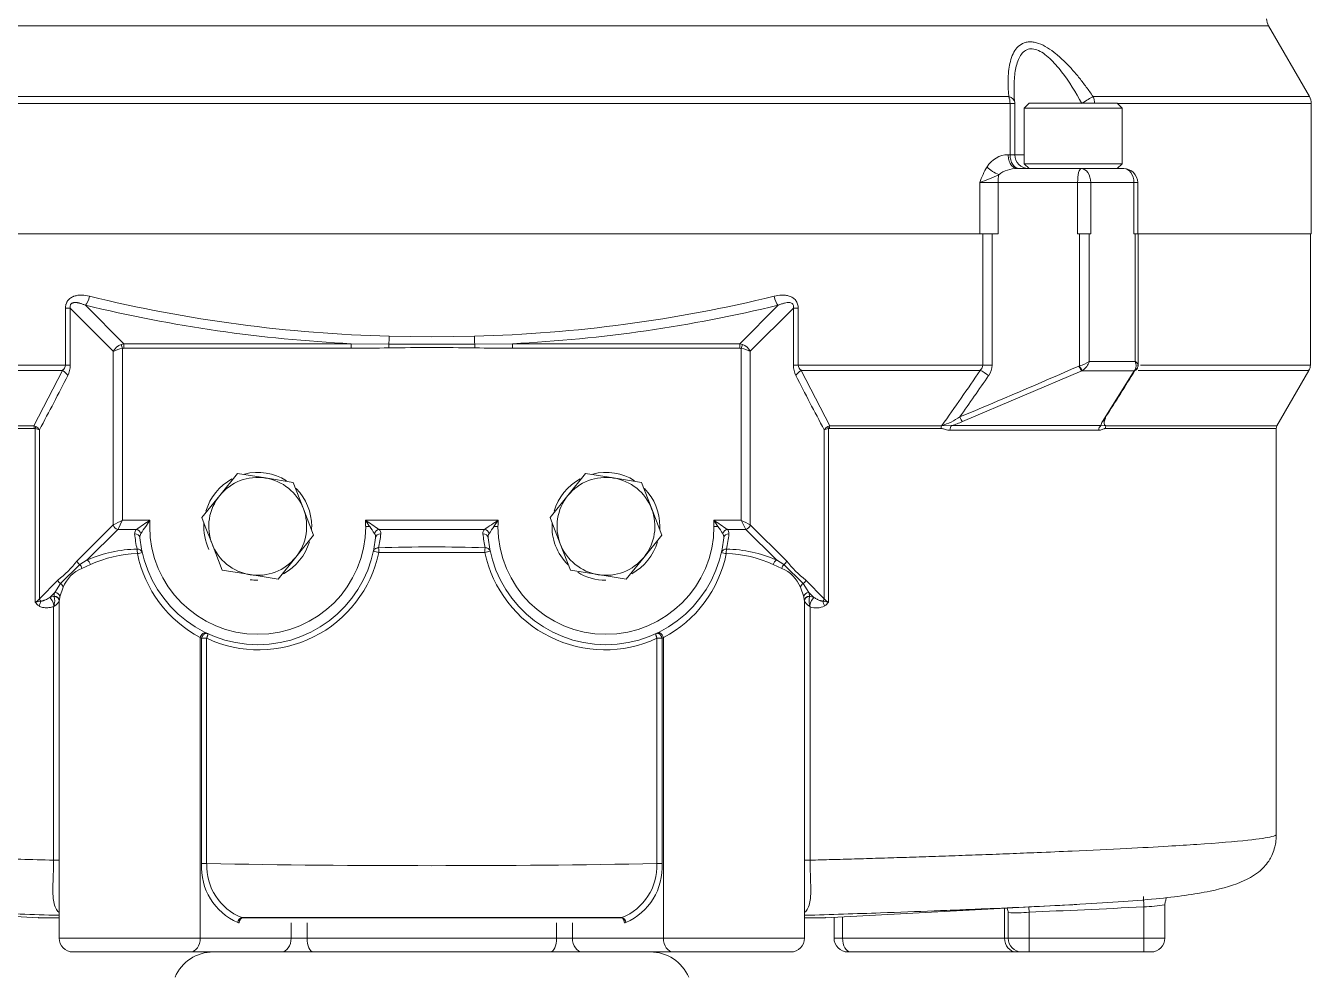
# Model space of a CAD drawing. Header units: millimetres. Extents: x 113490 to 142599, y -20467 to 115.
# Drawn here: x 128358.3 to 128545.9, y -7207.2 to -7068.3 of the extents above; entities that cross this region are included whole.
import ezdxf

# ---------------------------------------------------------------- set-up
doc = ezdxf.new("R2010")
doc.units = ezdxf.units.MM
doc.layers.add('DV1_0', color=7, linetype='Continuous')

msp = doc.modelspace()

# ---------------------------------------------------------------- linework, layer by layer
at = {"layer": 'DV1_0', "color": 7, "linetype": 'Continuous', "lineweight": 20}
for p, q in [((128295.51, -7068.32), (128539.61, -7068.32)), ((128333.39, -7078.67), (128501.73, -7078.67)), ((128514.02, -7078.67), (128545.58, -7078.67)), ((128333.21, -7079.68), (128501.91, -7079.68)), ((128501.91, -7087.14), (128501.91, -7079.68)), ((128501.91, -7079.68), (128502.6, -7079.68)), ((128517.59, -7079.68), (128545.85, -7079.68)), ((128501.64, -7087.14), (128501.91, -7087.14)), ((128501.91, -7087.14), (128502.6, -7087.14)), ((128503.98, -7087.14), (128502.6, -7087.14)), ((128497.49, -7098.69), (128497.49, -7091.2)), ((128497.49, -7091.2), (128500.17, -7091.2)), ((128500.17, -7091.2), (128511.76, -7091.2)), ((128500.17, -7091.2), (128500.17, -7098.69)), ((128511.76, -7098.69), (128511.76, -7091.2)), ((128511.76, -7091.2), (128513.68, -7091.2)), ((128513.68, -7091.2), (128519.98, -7091.2)), ((128513.68, -7098.69), (128513.68, -7091.2)), ((128519.98, -7091.2), (128519.98, -7098.69)), ((128520.53, -7091.2), (128519.98, -7091.2)), ((128497.93, -7117.84), (128497.93, -7098.69)), ((128499.28, -7098.69), (128499.28, -7117.84)), ((128512.04, -7117.96), (128512.04, -7098.69)), ((128513.47, -7117.31), (128513.47, -7098.69)), ((128520.18, -7098.69), (128520.18, -7117.31)), ((128364.8, -7109.54), (128364.12, -7109.54)), ((128364.12, -7117.84), (128364.12, -7109.54)), ((128364.8, -7109.54), (128371.09, -7115.83)), ((128364.8, -7109.54), (128364.8, -7117.84)), ((128367.02, -7109.12), (128372.63, -7114.73)), ((128468.09, -7109.12), (128462.48, -7114.73)), ((128470.31, -7109.54), (128464.02, -7115.83)), ((128470.31, -7117.84), (128470.31, -7109.54)), ((128470.31, -7109.54), (128471, -7109.54)), ((128471, -7109.54), (128471, -7117.84)), ((128372.23, -7114.83), (128372.63, -7114.73)), ((128372.23, -7114.83), (128372.41, -7115.42)), ((128372.63, -7114.73), (128372.63, -7115.39)), ((128372.63, -7114.73), (128405.81, -7114.73)), ((128405.81, -7114.73), (128405.81, -7115.39)), ((128411.29, -7114.77), (128405.81, -7114.73)), ((128411.29, -7114.77), (128411.3, -7115.33)), ((128423.83, -7114.77), (128411.29, -7114.77)), ((128411.35, -7113.63), (128417.56, -7113.73)), ((128417.56, -7113.73), (128423.77, -7113.63)), ((128423.83, -7114.77), (128423.82, -7115.33)), ((128429.31, -7114.73), (128423.83, -7114.77)), ((128429.31, -7114.73), (128462.48, -7114.73)), ((128429.31, -7114.73), (128429.31, -7115.39)), ((128462.48, -7114.73), (128462.48, -7115.39)), ((128462.48, -7114.73), (128462.89, -7114.83)), ((128462.89, -7114.83), (128462.7, -7115.42)), ((128371.09, -7141.15), (128371.09, -7115.83)), ((128372.41, -7140.49), (128372.41, -7115.42)), ((128372.63, -7115.39), (128405.81, -7115.39)), ((128429.31, -7115.39), (128462.48, -7115.39)), ((128462.7, -7115.42), (128462.7, -7140.49)), ((128464.02, -7115.83), (128464.02, -7141.15)), ((128337.19, -7117.84), (128364.12, -7117.84)), ((128337.55, -7118.61), (128363.68, -7118.61)), ((128359.52, -7126.7), (128363.68, -7118.61)), ((128364.8, -7117.84), (128364.12, -7117.84)), ((128471, -7117.84), (128470.31, -7117.84)), ((128471, -7117.84), (128497.93, -7117.84)), ((128471.43, -7118.61), (128475.6, -7126.7)), ((128471.43, -7118.61), (128497.57, -7118.61)), ((128494.98, -7126.09), (128512.39, -7118.67)), ((128499.28, -7117.84), (128497.93, -7117.84)), ((128513.47, -7117.31), (128520.18, -7117.31)), ((128520.6, -7118.61), (128545.52, -7118.61)), ((128520.93, -7117.84), (128545.73, -7117.84)), ((128343.19, -7126.7), (128359.52, -7126.7)), ((128359.57, -7127.08), (128343.25, -7127.08)), ((128359.78, -7126.81), (128359.52, -7126.7)), ((128359.71, -7152.43), (128359.71, -7127.11)), ((128360.32, -7127.28), (128360.32, -7151.93)), ((128474.8, -7151.93), (128474.8, -7127.28)), ((128475.6, -7126.7), (128475.34, -7126.81)), ((128475.41, -7127.11), (128475.41, -7152.43)), ((128491.87, -7127.08), (128475.55, -7127.08)), ((128475.6, -7126.7), (128491.92, -7126.7)), ((128491.94, -7126.69), (128493.39, -7126.66)), ((128514.84, -7127.35), (128493.14, -7127.35)), ((128493.39, -7126.66), (128515.17, -7126.66)), ((128515.17, -7126.66), (128515.9, -7126.69)), ((128515.81, -7127.08), (128540.75, -7127.08)), ((128540.85, -7126.7), (128515.9, -7126.7)), ((128365.82, -7146.42), (128371.09, -7141.15)), ((128376.44, -7140.49), (128372.41, -7140.49)), ((128427.24, -7140.49), (128407.88, -7140.49)), ((128408.49, -7141.37), (128407.91, -7141.37)), ((128426.62, -7141.37), (128427.21, -7141.37)), ((128462.7, -7140.49), (128458.68, -7140.49)), ((128459.29, -7141.37), (128458.71, -7141.37)), ((128462.7, -7140.49), (128463.36, -7141.81)), ((128464.02, -7141.15), (128469.3, -7146.42)), ((128367.28, -7146.28), (128371.75, -7141.81)), ((128371.75, -7141.81), (128374.47, -7141.81)), ((128409.85, -7141.81), (128425.27, -7141.81)), ((128463.36, -7141.81), (128460.65, -7141.81)), ((128463.36, -7141.81), (128467.84, -7146.28)), ((128425.28, -7145.17), (128409.83, -7145.17)), ((128363.37, -7149.73), (128366.22, -7146.96)), ((128366.22, -7146.96), (128367.28, -7146.28)), ((128367.75, -7146.94), (128366.51, -7147.5)), ((128468.61, -7147.5), (128467.37, -7146.94)), ((128467.84, -7146.28), (128468.9, -7146.96)), ((128468.9, -7146.96), (128471.75, -7149.73)), ((128360.32, -7151.93), (128363.02, -7149.22)), ((128362.55, -7151.01), (128363.37, -7149.73)), ((128363.78, -7150.24), (128363.31, -7151.67)), ((128471.81, -7151.67), (128471.33, -7150.24)), ((128471.75, -7149.73), (128472.56, -7151.01)), ((128472.1, -7149.22), (128474.8, -7151.93)), ((128359.71, -7152.43), (128360.5, -7152.28)), ((128361.81, -7151.75), (128362.55, -7151.01)), ((128361.81, -7151.75), (128362.45, -7151.56)), ((128363.21, -7152.25), (128363.21, -7190.08)), ((128471.91, -7190.08), (128471.91, -7152.25)), ((128472.56, -7151.01), (128473.3, -7151.75)), ((128472.67, -7151.56), (128473.3, -7151.75)), ((128362.37, -7190.08), (128362.37, -7153.1)), ((128472.75, -7153.1), (128472.75, -7190.08)), ((128383.97, -7157.7), (128383.77, -7157.61)), ((128383.77, -7201.44), (128383.77, -7157.61)), ((128383.97, -7157.7), (128383.97, -7190.58)), ((128384.71, -7157.7), (128384.71, -7190.58)), ((128450.4, -7157.7), (128451.15, -7157.7)), ((128450.4, -7190.58), (128450.4, -7157.7)), ((128451.15, -7157.7), (128451.34, -7157.61)), ((128451.15, -7190.58), (128451.15, -7157.7)), ((128451.34, -7157.61), (128451.34, -7201.44)), ((128362.37, -7190.08), (128363.21, -7190.08)), ((128472.75, -7190.08), (128471.91, -7190.08)), ((128384.71, -7190.58), (128383.97, -7190.58)), ((128451.15, -7190.58), (128450.4, -7190.58)), ((128521.44, -7196.9), (128521.37, -7195.4)), ((128501.12, -7197.1), (128501.12, -7201.44)), ((128504.68, -7197.67), (128504.65, -7196.91)), ((128504.68, -7197.67), (128504.68, -7201.44)), ((128521.44, -7196.9), (128521.44, -7201.44)), ((128360.15, -7198.47), (128363.18, -7198.47)), ((128397.04, -7199.23), (128397.04, -7201.44)), ((128399.37, -7199.23), (128399.37, -7201.44)), ((128435.75, -7201.44), (128435.75, -7199.23)), ((128438.08, -7201.44), (128438.08, -7199.23)), ((128471.94, -7198.47), (128474.97, -7198.47)), ((128477.47, -7201.44), (128477.47, -7198.33)), ((128363.18, -7201.44), (128383.77, -7201.44)), ((128397.04, -7201.44), (128383.77, -7201.44)), ((128399.37, -7201.44), (128397.04, -7201.44)), ((128435.75, -7201.44), (128399.37, -7201.44)), ((128438.08, -7201.44), (128435.75, -7201.44)), ((128451.34, -7201.44), (128438.08, -7201.44)), ((128451.34, -7201.44), (128471.94, -7201.44)), ((128476.23, -7201.44), (128477.47, -7201.44)), ((128501.12, -7201.44), (128477.47, -7201.44)), ((128501.63, -7201.44), (128501.12, -7201.44)), ((128501.63, -7201.44), (128504.68, -7201.44)), ((128504.68, -7201.44), (128504.68, -7203.47)), ((128504.68, -7201.44), (128521.44, -7201.44)), ((128521.44, -7201.44), (128521.44, -7203.47)), ((128521.44, -7201.44), (128524.49, -7201.44))]:
    msp.add_line(p, q, dxfattribs=at)
at = {"layer": 'DV1_0', "color": 7, "linetype": 'Continuous', "lineweight": 15}
for p, q in [((128545.58, -7078.67), (128539.61, -7068.32)), ((128504.69, -7079.64), (128503.98, -7080.36)), ((128504.69, -7079.64), (128517.55, -7079.64)), ((128518.27, -7080.36), (128517.55, -7079.64)), ((128502.6, -7087.14), (128502.6, -7079.68)), ((128503.98, -7080.36), (128518.27, -7080.36)), ((128503.98, -7080.36), (128503.98, -7088.46)), ((128518.27, -7088.46), (128518.27, -7080.36)), ((128545.85, -7098.69), (128545.85, -7079.68)), ((128503.98, -7088.46), (128518.27, -7088.46)), ((128503.98, -7088.46), (128504.69, -7089.17)), ((128517.55, -7089.17), (128518.27, -7088.46)), ((128512.29, -7089.17), (128502.97, -7089.17)), ((128513.98, -7089.17), (128512.29, -7089.17)), ((128513.98, -7089.17), (128516.88, -7089.17)), ((128518.5, -7089.17), (128516.88, -7089.17)), ((128520.53, -7098.69), (128520.53, -7091.2)), ((128337.63, -7098.69), (128497.49, -7098.69)), ((128497.49, -7098.69), (128500.17, -7098.69)), ((128511.76, -7098.69), (128512.04, -7098.69)), ((128512.04, -7098.69), (128513.47, -7098.69)), ((128513.68, -7098.69), (128513.47, -7098.69)), ((128520.18, -7098.69), (128519.98, -7098.69)), ((128520.18, -7098.69), (128520.59, -7098.69)), ((128520.53, -7098.69), (128545.85, -7098.69)), ((128520.59, -7117.97), (128520.59, -7098.69)), ((128545.73, -7117.84), (128545.73, -7098.69)), ((128520.03, -7118.67), (128512.39, -7118.67)), ((128520.03, -7118.67), (128515.39, -7126.09)), ((128540.85, -7126.7), (128545.52, -7118.61)), ((128491.94, -7126.69), (128491.95, -7126.68)), ((128515.89, -7126.68), (128515.9, -7126.69)), ((128540.75, -7186.33), (128540.75, -7127.08)), ((128389.2, -7133.67), (128386.61, -7136.87)), ((128393.27, -7134.31), (128389.2, -7133.67)), ((128440, -7133.67), (128437.41, -7136.87)), ((128444.07, -7134.31), (128440, -7133.67)), ((128397.35, -7134.95), (128393.27, -7134.31)), ((128398.83, -7138.8), (128397.35, -7134.95)), ((128448.15, -7134.95), (128444.07, -7134.31)), ((128449.63, -7138.8), (128448.15, -7134.95)), ((128386.61, -7136.87), (128384.01, -7140.08)), ((128437.41, -7136.87), (128434.81, -7140.08)), ((128400.31, -7142.65), (128398.83, -7138.8)), ((128451.11, -7142.65), (128449.63, -7138.8)), ((128376.44, -7140.49), (128375.82, -7141.37)), ((128384.01, -7140.08), (128384.51, -7141.37)), ((128384.51, -7141.37), (128385.49, -7143.93)), ((128408.49, -7141.37), (128407.88, -7140.49)), ((128427.24, -7140.49), (128426.62, -7141.37)), ((128434.81, -7140.08), (128435.31, -7141.37)), ((128435.31, -7141.37), (128436.29, -7143.93)), ((128459.29, -7141.37), (128458.68, -7140.49)), ((128397.71, -7145.86), (128400.31, -7142.65)), ((128448.51, -7145.86), (128451.11, -7142.65)), ((128385.49, -7143.93), (128386.97, -7147.78)), ((128436.29, -7143.93), (128437.77, -7147.78)), ((128395.12, -7149.07), (128397.71, -7145.86)), ((128445.92, -7149.07), (128448.51, -7145.86)), ((128386.97, -7147.78), (128391.04, -7148.42)), ((128391.04, -7148.42), (128395.12, -7149.07)), ((128437.77, -7147.78), (128441.84, -7148.42)), ((128441.84, -7148.42), (128445.92, -7149.07)), ((128474.62, -7152.28), (128475.41, -7152.43)), ((128384.71, -7157.7), (128383.97, -7157.7)), ((128363.18, -7193.79), (128363.18, -7201.44)), ((128471.94, -7201.44), (128471.94, -7193.79)), ((128325.08, -7196.63), (128360.15, -7198.47)), ((128474.97, -7198.47), (128510.49, -7196.6)), ((128501.63, -7197.74), (128501.63, -7201.44)), ((128524.49, -7196.58), (128524.49, -7201.44)), ((128360.16, -7198.47), (128363.16, -7198.47)), ((128389.84, -7198.46), (128390.01, -7198.47)), ((128445.11, -7198.47), (128390.01, -7198.47)), ((128445.11, -7198.47), (128445.27, -7198.46)), ((128471.94, -7198.47), (128474.96, -7198.47)), ((128476.23, -7198.4), (128476.23, -7201.44)), ((128365.21, -7203.47), (128382.34, -7203.47)), ((128395.6, -7203.47), (128382.34, -7203.47)), ((128400.26, -7203.47), (128395.6, -7203.47)), ((128434.86, -7203.47), (128400.26, -7203.47)), ((128439.51, -7203.47), (128434.86, -7203.47)), ((128452.78, -7203.47), (128439.51, -7203.47)), ((128452.78, -7203.47), (128469.91, -7203.47)), ((128478.26, -7203.47), (128478.68, -7203.47)), ((128478.68, -7203.47), (128502.8, -7203.47)), ((128503.66, -7203.47), (128502.8, -7203.47)), ((128503.66, -7203.47), (128504.68, -7203.47)), ((128504.68, -7203.47), (128521.44, -7203.47)), ((128521.44, -7203.47), (128522.46, -7203.47))]:
    msp.add_line(p, q, dxfattribs=at)
for centre, radius, start, end in [((128541.37, -7067.31), 2.03, 180, 210), ((128532.76, -7077.45), 30.27, 179.768, 183.4798), ((128500.57, -7079.68), 2.03, 0, 5.7696), ((128543.82, -7079.68), 2.03, 0, 30), ((128504.64, -7087.14), 2.03, 180, 270), ((128488.48, -7065.39), 27.34, 289.2309, 295.5331), ((128518.5, -7091.2), 2.03, 0, 90), ((128206.05, -6925.66), 368.62, 327.188, 328.4286), ((128519.41, -7117.77), 1.19, 328.5642, 334.0378), ((128519.55, -7117.84), 1.04, 332.2217, 0.4108), ((128544.2, -7117.84), 1.52, 330, 360), ((128493, -7127.05), 1.13, 161.7178, 181.3689), ((128491.95, -7126.71), 0.0224, 116.6955, 156.2148), ((128516.77, -7127.09), 0.958, 155.6416, 179.1629), ((128541.51, -7127.08), 0.762, 150, 180), ((128392.16, -7141.37), 7.87, 57.8671, 104.1493), ((128442.96, -7141.37), 7.87, 57.8671, 104.1493), ((128392.16, -7141.37), 7.87, 118.6069, 163.6052), ((128392.16, -7141.37), 7.14, 81.0203, 141.0203), ((128392.16, -7141.37), 7.14, 21.0203, 81.0203), ((128392.16, -7141.37), 7.87, 0, 44.556), ((128442.96, -7141.37), 7.87, 118.6069, 163.6052), ((128442.96, -7141.37), 7.14, 81.0203, 141.0203), ((128442.96, -7141.37), 7.14, 21.0203, 81.0203), ((128442.96, -7141.37), 7.87, 0, 44.556), ((128392.16, -7141.37), 7.14, 141.0203, 201.0203), ((128442.96, -7141.37), 7.14, 141.0203, 201.0203), ((128392.16, -7141.37), 7.14, 321.0203, 21.0203), ((128442.96, -7141.37), 7.14, 321.0203, 21.0203), ((128399.64, -7177.26), 43.48, 122.2554, 125.3807), ((128415.33, -7168.26), 47.79, 145.7575, 147.2796), ((128392.16, -7141.37), 7.87, 176.6294, 205.2399), ((128392.16, -7141.37), 7.87, 357.0838, 0), ((128384.34, -7177.76), 44.08, 54.6405, 57.7233), ((128369.41, -7167.98), 47.28, 32.7092, 34.2476), ((128450.44, -7177.26), 43.48, 122.2554, 125.3807), ((128466.12, -7168.25), 47.77, 145.7571, 147.2797), ((128442.96, -7141.37), 7.87, 176.6294, 225.4701), ((128442.96, -7141.37), 7.87, 357.0838, 0), ((128435.14, -7177.76), 44.08, 54.6405, 57.7233), ((128420.21, -7167.98), 47.28, 32.7092, 34.2476), ((128375.94, -7142.96), 0.971, 146.7266, 185.5447), ((128392.16, -7141.37), 17.27, 185.5999, 354.4001), ((128408.38, -7142.96), 0.971, 354.4468, 33.2819), ((128426.74, -7142.96), 0.971, 146.7266, 185.5447), ((128442.96, -7141.37), 17.27, 185.5999, 354.4001), ((128459.18, -7142.96), 0.971, 354.4468, 33.2819), ((128374.65, -7145.38), 0.689, 16.2496, 96.7895), ((128366.41, -7145.52), 8.2, 1.157, 5.7791), ((128371.72, -7131.74), 13.91, 281.9781, 284.9558), ((128392.16, -7141.37), 7.14, 201.0203, 261.0203), ((128392.16, -7141.37), 7.87, 298.6134, 343.3573), ((128406.18, -7161.14), 16.38, 77.113, 79.9424), ((128432.24, -7145.35), 6.96, 173.1324, 178.585), ((128428.33, -7158.16), 13.34, 99.7352, 103.2094), ((128425.41, -7145.2), 0.691, 15.7028, 96.6512), ((128442.96, -7141.37), 7.14, 201.0203, 261.0203), ((128442.96, -7141.37), 7.87, 298.6134, 343.3573), ((128460.47, -7145.38), 0.69, 83.2848, 163.6762), ((128463.3, -7132.13), 13.51, 254.9997, 258.0664), ((128392.16, -7141.37), 7.14, 261.0203, 321.0203), ((128442.96, -7141.37), 7.14, 261.0203, 321.0203), ((128442.96, -7141.37), 7.87, 238.4623, 270), ((128392.16, -7141.37), 7.87, 261.9998, 270), ((128360.16, -7198.21), 0.254, 267, 270), ((128417.56, -57470.34), 50271.89, 89.968411, 90.031588), ((128474.96, -7198.21), 0.254, 270, 273), ((128365.21, -7201.44), 2.03, 180, 270), ((128469.91, -7201.44), 2.03, 270, 360), ((128478.26, -7201.44), 2.03, 180, 270), ((128503.66, -7201.44), 2.03, 180, 270), ((128522.46, -7201.44), 2.03, 270, 360), ((128385.68, -7209.54), 6.07, 90, 156.9775), ((128449.44, -7209.54), 6.07, 23.0225, 90)]:
    msp.add_arc(centre, radius, start, end, dxfattribs=at)
at = {"layer": 'DV1_0', "color": 7, "linetype": 'Continuous', "lineweight": 20}
for centre, radius, start, end in [((128529.32, -7077.43), 26.83, 183.9436, 184.105), ((128501.72, -7090.86), 3.72, 91.3403, 148.4556), ((128508.85, -7095.08), 12, 149.0814, 161.1463), ((128502.84, -7093.35), 4.18, 88.2925, 128.0724), ((128416.55, -6903.63), 211.37, 256.4501, 267.0882), ((128416.78, -6906), 207.7, 256.3093, 268.5023), ((128418.32, -6905.84), 207.86, 271.5024, 283.686), ((128418.57, -6903.63), 211.37, 272.9118, 283.5499), ((128373.01, -7116.86), 2.18, 110.9162, 151.6176), ((128462.1, -7116.87), 2.18, 28.4516, 69.0147), ((128372.89, -7119.32), 3.92, 97.0329, 117.3112), ((128462.24, -7119.28), 3.88, 62.5803, 83.0756), ((128363.11, -7117.77), 1.01, 304.7184, 355.9845), ((128361.39, -7117.85), 3.41, 333.6804, 0.1693), ((128473.71, -7117.86), 3.4, 179.7607, 206.3896), ((128472.01, -7117.77), 1.01, 183.9845, 235.3125), ((127654.46, -6538.2), 1023.58, 324.90575, 325.45604), ((128113.6, -6208.33), 993.06, 292.55927, 293.6501), ((128496.85, -7117.8), 1.08, 311.8374, 357.7588), ((128496.62, -7117.83), 2.66, 324.7002, 359.72), ((128510.68, -7113.03), 5.11, 285.3662, 303.0859), ((128511.69, -7117.4), 1.45, 298.9144, 304.3434), ((128510.88, -7116.38), 2.76, 306.3068, 340.2726), ((128519.48, -7118.1), 0.789, 313.6528, 320.7841), ((128126.56, -7000.18), 266.07, 331.4659, 333.3889), ((128708.56, -7000.18), 266.07, 206.6111, 208.5341), ((127660.49, -6539.38), 1019.38, 324.90783, 325.32187), ((128489.46, -7118.16), 8.87, 286.355, 305.2328), ((128488.52, -7110.63), 16.76, 286.9231, 292.6998), ((128516.23, -7126.73), 1.06, 142.9881, 176.5293), ((128359.57, -7127.44), 0.362, 67.8782, 90.9889), ((128359.1, -7130.32), 3.27, 68.0966, 79.1504), ((128358.85, -7128.4), 1.84, 37.3569, 59.8103), ((128476.27, -7128.4), 1.84, 120.1784, 142.6543), ((128476.02, -7130.31), 3.27, 100.8439, 111.9091), ((128475.54, -7127.44), 0.36, 88.9194, 112.2135), ((128456, -7309.31), 188.38, 116.3407, 116.7895), ((128296.17, -7103.19), 84.88, 332.9369, 333.933), ((128392.22, -7141.37), 15.81, 176.799, 179.9896), ((128392.16, -7141.37), 15.75, 180.0002, 359.9998), ((128392.1, -7141.37), 15.8, 0.0094, 3.2012), ((128443.02, -7141.37), 15.81, 176.799, 179.9896), ((128442.96, -7141.37), 15.75, 180.0002, 359.9998), ((128442.9, -7141.37), 15.8, 0.0094, 3.2012), ((128425.4, -7216.74), 84.88, 62.9369, 63.933), ((128375.04, -7142.41), 0.827, 133.6225, 184.2208), ((128392.14, -7140.71), 18.02, 185.5969, 192.7696), ((128409.26, -7142.41), 0.851, 356.5284, 45.6283), ((128425.84, -7142.41), 0.827, 133.6225, 184.2208), ((128442.95, -7140.71), 18.02, 185.5976, 192.1892), ((128442.97, -7140.71), 18.02, 347.2304, 354.4031), ((128460.06, -7142.41), 0.851, 356.5284, 45.6283), ((128374.99, -7164.13), 19.45, 91.2418, 113.3735), ((128392.32, -7141.49), 17.9, 244.8638, 348.1329), ((128402.53, -7145.37), 7.31, 1.5473, 6.7353), ((128442.8, -7141.49), 17.9, 191.8849, 295.1184), ((128468.96, -7145.53), 8.46, 174.2925, 178.7715), ((128460.18, -7163.88), 19.2, 66.4801, 88.9046), ((128349.92, -7133.32), 20.6, 309.4821, 320.5179), ((128374.98, -7162.54), 17.19, 91.2427, 114.8755), ((128392.11, -7141.82), 17.85, 191.4143, 242.174), ((128443.02, -7141.83), 17.84, 297.8137, 348.5988), ((128460.15, -7162.49), 17.14, 65.0859, 88.7959), ((128484.93, -7133.59), 20.22, 219.3785, 230.6215), ((128368.47, -7152.18), 5.08, 112.8029, 157.4961), ((128466.64, -7152.18), 5.08, 22.509, 67.1919), ((128359.11, -7151.1), 1.46, 294.2069, 325.6122), ((128361.11, -7151.61), 1.62, 210.4449, 238.4796), ((128360.25, -7152.17), 2.29, 342.9002, 13.9977), ((128360.62, -7152.31), 1.98, 20.5591, 22.2001), ((128367.92, -7152.77), 4.74, 166.4999, 173.3576), ((128368.39, -7152.79), 5.21, 173.8074, 174.1422), ((128467.2, -7152.77), 4.74, 6.6424, 13.5001), ((128466.73, -7152.79), 5.21, 5.8578, 6.1926), ((128474.87, -7152.17), 2.29, 166.0023, 197.0998), ((128474.5, -7152.31), 1.98, 157.7999, 159.4409), ((128476, -7151.1), 1.46, 214.3878, 245.7932), ((128474.05, -7151.65), 1.56, 300.9852, 330.0902), ((128358.94, -7152.06), 3.58, 343.0628, 347.3435), ((128359.45, -7148.97), 5.06, 305.2816, 308.0746), ((128475.67, -7148.97), 5.06, 231.9254, 234.7184), ((128476.18, -7152.06), 3.58, 192.6565, 196.9372), ((128473.67, -7150.54), 2.73, 250.2423, 295.8023), ((128392.83, -7191.07), 8.88, 176.8481, 246.1348), ((128417.56, -5388.18), 1802.7, 268.95598, 271.04402), ((128392.86, -7190.88), 8.15, 177.8955, 248.2756), ((128442.26, -7190.88), 8.15, 291.6982, 2.1307), ((128442.27, -7191.06), 8.89, 293.9266, 3.0905), ((128502.75, -7180.22), 17.55, 266.3566, 276.3219), ((128520.98, -7177.97), 18.93, 271.402, 280.6887), ((128389.47, -7198.56), 0.664, 250.053, 269.9585), ((128445.65, -7198.56), 0.664, 270.0415, 289.947)]:
    msp.add_arc(centre, radius, start, end, dxfattribs=at)
for centre, major_axis, ratio, start_param, end_param in [((128500.57, -7079.68), (-2.02, -0.2), 0.559268, 3.141593, 4.047767), ((128500.57, -7079.68), (0, -2.03), 0.657465, 1.570796, 2.094395), ((128512.7, -7079.68), (-1.68, -1.14), 0.083337, 3.749766, 4.802929), ((128512.7, -7079.68), (0, -2.03), 0.753485, 1.570796, 2.094395), ((128499.83, -7088.91), (1.7, -1.11), 0.406301, 4.155267, 5.220826), ((128500.7, -7091.2), (0, 2.03), 0.258819, 0.97253, 1.570796), ((128512.29, -7091.2), (0, -2.03), 0.258819, 3.141593, 4.712389), ((128512.29, -7091.2), (0, 2.03), 0.68433, 4.712389, 6.283185), ((128518.5, -7091.2), (0, 2.03), 0.729172, 4.712389, 6.283185), ((128367.02, -7107.8), (-0.36, -1.48), 0.380154, 0.571133, 1.663393), ((128468.09, -7107.8), (0.36, -1.48), 0.380154, 4.619793, 5.712053), ((128411.27, -7113.63), (-0.04, -1.52), 0.048445, 0.73078, 1.572153), ((128423.84, -7113.63), (0.04, -1.52), 0.048445, 4.711032, 5.552406), ((128363.13, -7119.37), (1.36, -0.68), 0.613605, 0.685709, 1.4691), ((128471.99, -7119.37), (-1.36, -0.68), 0.613605, 4.814086, 5.597477), ((128498.39, -7119.37), (-1.25, 0.87), 0.150727, 4.497916, 5.53039), ((128511.61, -7117.11), (0, -0.956), 0.965926, 0.399318, 0.487236), ((128512.16, -7117.99), (-0.305, 0.698), 0.238424, 1.466915, 2.797275), ((128512.23, -7117.96), (0.367, -0.668), 0.228673, 4.587538, 5.871514), ((128519.8, -7117.96), (-0.685, 0.334), 0.853419, 2.377246, 3.1374), ((128494.77, -7125.41), (0.292, -0.704), 0.240259, 4.613078, 5.914038), ((128515.12, -7125.41), (-0.64, 0.414), 0.896658, 2.465022, 3.765987), ((128359.21, -7127.08), (0, 0.762), 0.470739, 4.712389, 5.235988), ((128359.35, -7127.11), (0.297, 0.702), 0.439946, 4.896242, 5.326304), ((128475.76, -7127.11), (-0.297, 0.702), 0.439946, 0.956882, 1.386944), ((128475.91, -7127.08), (0, -0.762), 0.470739, 4.18879, 4.712389), ((128493.6, -7127.35), (0, -0.762), 0.613497, 3.604631, 4.712389), ((128515.44, -7127.35), (0, 0.762), 0.789697, 0.463041, 1.570796), ((128371.75, -7141.15), (0.539, -0.539), 0.774597, 4.053331, 5.371447), ((128463.36, -7141.15), (-0.539, -0.539), 0.774597, 0.911738, 2.229854), ((128374.21, -7143.13), (0.758, 0.074), 0.864987, 0, 1.486188), ((128374.47, -7142.47), (0.555, -0.522), 0.783808, 0.935927, 2.205665), ((128409.85, -7142.47), (0.555, 0.522), 0.783808, 0.935927, 2.205665), ((128410.11, -7143.13), (-0.758, 0.074), 0.864987, 4.796997, 6.283185), ((128340.14, -7140.76), (70.05, 0), 0.5, 6.175787, 6.234424), ((128425.01, -7143.13), (0.758, 0.074), 0.864987, 0, 1.486188), ((128425.27, -7142.47), (0.555, -0.522), 0.783808, 0.935927, 2.205665), ((128460.65, -7142.47), (-0.555, -0.522), 0.783808, 4.07752, 5.347258), ((128460.91, -7143.13), (0.758, -0.074), 0.864987, 1.655404, 3.141593), ((128417.56, -7198.01), (-107.28, 0), 0.5, 4.639874, 4.784904), ((128366.48, -7146.42), (-0.539, 0.539), 0.774597, 0.911738, 1.831819), ((128365.95, -7147.5), (0.292, -0.704), 0.696378, 1.28959, 2.122936), ((128367.28, -7146.94), (-0.317, 0.693), 0.584615, 4.451045, 5.619166), ((128467.84, -7146.94), (0.317, 0.693), 0.584615, 0.664019, 1.83214), ((128469.16, -7147.5), (-0.292, -0.704), 0.696378, 4.16025, 4.993595), ((128468.64, -7146.42), (0.539, 0.539), 0.774597, 4.451366, 5.371447), ((128363.68, -7149.22), (-0.539, 0.539), 0.774597, 0.911738, 1.75677), ((128363.06, -7150.24), (0.695, -0.313), 0.781067, 0.523996, 1.474435), ((128472.06, -7150.24), (-0.695, -0.313), 0.781067, 4.80875, 5.75919), ((128471.44, -7149.22), (0.539, 0.539), 0.774597, 4.526415, 5.371447), ((128359.55, -7152.99), (0.81, 1.29), 0.406494, 4.962409, 5.524532), ((128360.98, -7151.93), (-0.539, 0.539), 0.774597, 0.911738, 1.459504), ((128361.81, -7153.07), (-0.42, 1.46), 0.432798, 4.740039, 5.695259), ((128379.43, -7152.08), (-17.02, 0), 0.5, 6.156109, 6.221993), ((128362.45, -7152.22), (0.756, -0.093), 0.864402, 0.140927, 1.676404), ((128362.45, -7152.25), (-0.758, 0.078), 0.836614, 3.263801, 4.766537), ((128362.55, -7151.67), (0.738, -0.189), 0.85904, 0.289171, 1.786915), ((128472.56, -7151.67), (0.738, 0.189), 0.85904, 1.354677, 2.852421), ((128472.67, -7152.22), (0.756, 0.093), 0.864402, 1.465189, 3.000666), ((128472.67, -7152.25), (-0.758, -0.078), 0.836614, 4.658241, 6.160977), ((128455.68, -7152.08), (17.02, 0), 0.5, 0.061192, 0.127077), ((128473.3, -7153.07), (0.42, 1.46), 0.432798, 0.587926, 1.543146), ((128474.14, -7151.93), (0.539, 0.539), 0.774597, 4.823681, 5.371447), ((128475.57, -7152.99), (-0.81, 1.29), 0.406494, 0.758653, 1.320777), ((128362.13, -7152.95), (0.643, -0.41), 0.355555, 1.061887, 1.302214), ((128472.99, -7152.95), (-0.643, -0.41), 0.355555, -1.302214, -1.061887), ((128500.11, -7197.74), (1.52, 0), 0.999556, 0, 0.451485), ((128389.78, -7199.19), (-0.258, -0.717), 0.685276, 3.514447, 4.954133), ((128390.01, -7199.23), (0, -0.762), 0.707107, 3.141593, 4.712389), ((128445.11, -7199.23), (0, -0.762), 0.707107, 1.570796, 3.141594), ((128445.34, -7199.19), (0.258, -0.717), 0.685276, 1.329052, 2.768738), ((128382.34, -7201.44), (0, -2.03), 0.707107, 0, 1.570796), ((128395.6, -7201.44), (0, -2.03), 0.707107, 0, 1.570796), ((128400.26, -7201.44), (0, -2.03), 0.439328, 4.712389, 6.283185), ((128434.86, -7201.44), (0, -2.03), 0.439328, 0, 1.570796), ((128439.51, -7201.44), (0, 2.03), 0.707107, 1.570796, 3.141593), ((128452.78, -7201.44), (0, 2.03), 0.707107, 1.570796, 3.141593), ((128478.68, -7201.44), (0, 2.03), 0.595588, 1.570796, 3.141593), ((128502.8, -7201.44), (0, -2.03), 0.830729, 4.712389, 6.283185)]:
    msp.add_ellipse(centre, major_axis=major_axis, ratio=ratio, start_param=start_param, end_param=end_param, dxfattribs=at)
at = {"layer": 'DV1_0', "color": 7, "linetype": 'Continuous', "lineweight": 15}
for centre, major_axis, ratio, start_param, end_param in [((128519.78, -7117.99), (-0.65, 0.398), 0.88981, 2.414301, 3.141905), ((128519.8, -7117.96), (-0.685, 0.334), 0.853419, 3.1374, 3.240038), ((128384.31, -7157.61), (-0.331, -0.686), 0.66912, 3.141163, 5.024625), ((128526.02, -7196.58), (-1.52, 0), 0.999702, 6.103808, 6.283185)]:
    msp.add_ellipse(centre, major_axis=major_axis, ratio=ratio, start_param=start_param, end_param=end_param, dxfattribs=at)
at = {"layer": 'DV1_0', "color": 7, "linetype": 'Continuous', "lineweight": 20}
for points, knots in [([(128501.73, -7078.67), (128501.72, -7078.53), (128501.69, -7078.26), (128501.66, -7077.86), (128501.64, -7077.47), (128501.63, -7077.08), (128501.62, -7076.71), (128501.62, -7076.35), (128501.64, -7075.66), (128501.71, -7074.7), (128501.94, -7073.49), (128502.31, -7072.41), (128502.89, -7071.5), (128503.57, -7070.96), (128504.24, -7070.72), (128504.81, -7070.66), (128505.42, -7070.72), (128506.28, -7070.95), (128507.36, -7071.49), (128508.63, -7072.41), (128509.82, -7073.48), (128510.98, -7074.7), (128511.86, -7075.75), (128512.55, -7076.62), (128513.04, -7077.28), (128513.54, -7077.96), (128513.86, -7078.43), (128514.02, -7078.67)], [0, 0, 0, 0, 0.018693, 0.0371, 0.055227, 0.073082, 0.09067, 0.107999, 0.125076, 0.189511, 0.249356, 0.31487, 0.374275, 0.436923, 0.468569, 0.499613, 0.530818, 0.562638, 0.625056, 0.684657, 0.750444, 0.810345, 0.874885, 0.904936, 0.935781, 0.967457, 1, 1, 1, 1]), ([(128502.49, -7077.5), (128502.49, -7076.72), (128502.53, -7075.96), (128502.72, -7074.53), (128502.88, -7073.85), (128503.37, -7072.69), (128503.71, -7072.2), (128504.62, -7071.65), (128505.2, -7071.62), (128506.45, -7072.08), (128507.09, -7072.54), (128508.3, -7073.67), (128508.89, -7074.34), (128510.52, -7076.46), (128511.5, -7078.05), (128512.4, -7079.68)], [0, 0, 0, 0, 0.125, 0.125, 0.25, 0.25, 0.375, 0.375, 0.5, 0.5, 0.625, 0.625, 0.75, 0.75, 1, 1, 1, 1]), ([(128503.24, -7089.17), (128503.07, -7089.17), (128502.9, -7089.12), (128502.57, -7088.91), (128502.42, -7088.76), (128502.18, -7088.39), (128502.08, -7088.16), (128501.94, -7087.67), (128501.91, -7087.4), (128501.91, -7087.14)], [0, 0, 0, 0, 0.25, 0.25, 0.5, 0.5, 0.75, 0.75, 1, 1, 1, 1]), ([(128364.12, -7109.54), (128364.12, -7109.43), (128364.13, -7109.28), (128364.16, -7109.1), (128364.18, -7109.03), (128364.19, -7108.98), (128364.19, -7108.96), (128364.23, -7108.84), (128364.29, -7108.7), (128364.37, -7108.55), (128364.41, -7108.49), (128364.44, -7108.45), (128364.46, -7108.42), (128364.58, -7108.26), (128364.72, -7108.14), (128364.95, -7107.98), (128365.07, -7107.91), (128365.24, -7107.84), (128365.32, -7107.81), (128365.36, -7107.79), (128365.38, -7107.79), (128365.39, -7107.78), (128365.4, -7107.78), (128365.57, -7107.73), (128365.74, -7107.69), (128366.02, -7107.65), (128366.16, -7107.64), (128366.33, -7107.64), (128366.42, -7107.64), (128366.46, -7107.64), (128366.48, -7107.64), (128366.5, -7107.64), (128366.86, -7107.65), (128367.23, -7107.7), (128367.62, -7107.8)], [0, 0, 0, 0, 0.0625, 0.09375, 0.109375, 0.109375, 0.125, 0.125, 0.1875, 0.21875, 0.234375, 0.234375, 0.25, 0.25, 0.375, 0.375, 0.4375, 0.46875, 0.484375, 0.492188, 0.496094, 0.496094, 0.5, 0.5, 0.625, 0.625, 0.6875, 0.71875, 0.734375, 0.742188, 0.742188, 0.75, 0.75, 1, 1, 1, 1]), ([(128467.5, -7107.8), (128467.86, -7107.71), (128468.23, -7107.65), (128468.78, -7107.63), (128468.96, -7107.64), (128469.33, -7107.68), (128469.52, -7107.72), (128469.88, -7107.83), (128470.05, -7107.91), (128470.29, -7108.06), (128470.37, -7108.12), (128470.51, -7108.25), (128470.58, -7108.32), (128470.7, -7108.47), (128470.75, -7108.56), (128470.85, -7108.74), (128470.88, -7108.83), (128470.97, -7109.13), (128471, -7109.33), (128471, -7109.54)], [0, 0, 0, 0, 0.25, 0.25, 0.375, 0.375, 0.5, 0.5, 0.625, 0.625, 0.6875, 0.6875, 0.75, 0.75, 0.8125, 0.8125, 0.875, 0.875, 1, 1, 1, 1]), ([(128367.02, -7109.12), (128366.95, -7109.09), (128366.81, -7109.02), (128366.6, -7108.94), (128366.4, -7108.87), (128366.22, -7108.82), (128366.05, -7108.78), (128365.89, -7108.74), (128365.72, -7108.72), (128365.54, -7108.71), (128365.36, -7108.72), (128365.2, -7108.76), (128365.05, -7108.82), (128364.91, -7108.93), (128364.81, -7109.1), (128364.78, -7109.32), (128364.79, -7109.46), (128364.8, -7109.54)], [0, 0, 0, 0, 0.087822, 0.170082, 0.246806, 0.318025, 0.383778, 0.444116, 0.499102, 0.575306, 0.641909, 0.699547, 0.7492, 0.810416, 0.866935, 0.927673, 1, 1, 1, 1]), ([(128470.31, -7109.54), (128470.32, -7109.51), (128470.33, -7109.45), (128470.33, -7109.36), (128470.33, -7109.27), (128470.32, -7109.2), (128470.29, -7109.08), (128470.21, -7108.93), (128470.02, -7108.78), (128469.73, -7108.71), (128469.38, -7108.71), (128468.99, -7108.79), (128468.56, -7108.92), (128468.26, -7109.05), (128468.09, -7109.12)], [0, 0, 0, 0, 0.029059, 0.055974, 0.080985, 0.10439, 0.126554, 0.186824, 0.252391, 0.359348, 0.501959, 0.638351, 0.804197, 1, 1, 1, 1]), ([(128411.3, -7115.33), (128413.39, -7115.3), (128415.47, -7115.29), (128419.65, -7115.29), (128421.73, -7115.3), (128423.82, -7115.33)], [0, 0, 0, 0, 0.5, 0.5, 1, 1, 1, 1]), ([(128520.18, -7117.31), (128520.26, -7117.55), (128520.3, -7117.79), (128520.29, -7118.12), (128520.27, -7118.23), (128520.21, -7118.43), (128520.16, -7118.52), (128520.09, -7118.6)], [0, 0, 0, 0, 0.5, 0.5, 0.75, 0.75, 1, 1, 1, 1]), ([(128515.89, -7126.68), (128515.84, -7126.66), (128515.79, -7126.64), (128515.72, -7126.57), (128515.7, -7126.53), (128515.64, -7126.4), (128515.63, -7126.29), (128515.64, -7126.17), (128515.64, -7126.15), (128515.64, -7126.14)], [0, 0, 0, 0, 0.125, 0.125, 0.25, 0.25, 0.5, 0.5, 0.5236485, 0.5236485, 0.5236485, 0.5236485]), ([(128493.14, -7127.35), (128492.92, -7127.35), (128492.71, -7127.31), (128492.39, -7127.22), (128492.28, -7127.18), (128492.13, -7127.13), (128492.08, -7127.11), (128491.97, -7127.09), (128491.92, -7127.08), (128491.87, -7127.08)], [0, 0, 0, 0, 0.503007, 0.503007, 0.754511, 0.754511, 0.880262, 0.880262, 1, 1, 1, 1]), ([(128515.81, -7127.08), (128515.77, -7127.08), (128515.74, -7127.09), (128515.66, -7127.11), (128515.62, -7127.13), (128515.5, -7127.18), (128515.42, -7127.22), (128515.17, -7127.31), (128515.01, -7127.35), (128514.84, -7127.35)], [0, 0, 0, 0, 0.119749, 0.119749, 0.245499, 0.245499, 0.496999, 0.496999, 1, 1, 1, 1]), ([(128360.5, -7152.28), (128360.52, -7152.28), (128360.56, -7152.28), (128360.63, -7152.28), (128360.7, -7152.26), (128360.78, -7152.24), (128360.87, -7152.22), (128360.97, -7152.18), (128361.07, -7152.14), (128361.24, -7152.07), (128361.49, -7151.94), (128361.7, -7151.81), (128361.81, -7151.75)], [0, 0, 0, 0, 0.040791, 0.087541, 0.140423, 0.199554, 0.265022, 0.336887, 0.415197, 0.499989, 0.727202, 1, 1, 1, 1]), ([(128362.57, -7152.95), (128362.73, -7152.82), (128362.87, -7152.7), (128363.04, -7152.52), (128363.09, -7152.46), (128363.17, -7152.35), (128363.2, -7152.3), (128363.21, -7152.25)], [0, 0, 0, 0, 0.5, 0.5, 0.75, 0.75, 1, 1, 1, 1]), ([(128471.91, -7152.25), (128471.92, -7152.3), (128471.95, -7152.35), (128472.02, -7152.46), (128472.07, -7152.52), (128472.24, -7152.7), (128472.39, -7152.82), (128472.55, -7152.95)], [0, 0, 0, 0, 0.25, 0.25, 0.5, 0.5, 1, 1, 1, 1]), ([(128473.3, -7151.75), (128473.38, -7151.79), (128473.53, -7151.88), (128473.74, -7152), (128473.93, -7152.09), (128474.1, -7152.17), (128474.26, -7152.22), (128474.4, -7152.26), (128474.51, -7152.28), (128474.58, -7152.28), (128474.62, -7152.28)], [0, 0, 0, 0, 0.186923, 0.35359, 0.500055, 0.632603, 0.748614, 0.848281, 0.931904, 1, 1, 1, 1]), ([(128362.37, -7153.1), (128362.18, -7153.15), (128361.9, -7153.21), (128361.59, -7153.24), (128361.44, -7153.25), (128361.37, -7153.25), (128361.34, -7153.25), (128361.32, -7153.25), (128361.31, -7153.25), (128361.2, -7153.25), (128361.06, -7153.24), (128360.91, -7153.22), (128360.84, -7153.21), (128360.8, -7153.2), (128360.78, -7153.2), (128360.78, -7153.2), (128360.57, -7153.15), (128360.4, -7153.08), (128360.26, -7152.99)], [0, 0, 0, 0, 0.25, 0.375, 0.4375, 0.46875, 0.484375, 0.484375, 0.5, 0.5, 0.625, 0.6875, 0.71875, 0.734375, 0.734375, 0.75, 0.75, 1, 1, 1, 1]), ([(128294.37, -7186.32), (128294.37, -7186.43), (128294.92, -7186.7), (128298.16, -7187.18), (128303.92, -7187.66), (128310.37, -7188.06), (128316.32, -7188.39), (128322.85, -7188.7), (128329.36, -7188.97), (128335.04, -7189.2), (128340.97, -7189.42), (128346.73, -7189.61), (128352.22, -7189.79), (128357.39, -7189.94), (128360.77, -7190.04), (128362.37, -7190.08)], [0.5867531, 0.5867531, 0.5867531, 0.5867531, 0.6249493, 0.6838757, 0.7498245, 0.7776453, 0.8123894, 0.8519109, 0.8748066, 0.9001137, 0.9236443, 0.9453984, 0.9653757, 0.9835763, 1, 1, 1, 1]), ([(128472.75, -7190.08), (128473.8, -7190.05), (128475.98, -7189.99), (128479.3, -7189.9), (128482.78, -7189.79), (128486.4, -7189.68), (128490.16, -7189.55), (128494.01, -7189.42), (128497.95, -7189.28), (128501.93, -7189.13), (128506.34, -7188.95), (128512.23, -7188.7), (128518.77, -7188.39), (128524.72, -7188.06), (128531.18, -7187.66), (128536.95, -7187.18), (128540.2, -7186.7), (128540.75, -7186.43), (128540.75, -7186.32)], [0, 0, 0, 0, 0.0107453, 0.0222782, 0.0345986, 0.0477066, 0.0616021, 0.0762852, 0.0917558, 0.1080139, 0.1250594, 0.1480007, 0.1873844, 0.2222578, 0.2501257, 0.3161097, 0.375059, 0.4132358, 0.4132358, 0.4132358, 0.4132358]), ([(128363.15, -7197.68), (128363.06, -7197.6), (128362.8, -7197.32), (128362.49, -7196.69), (128362.34, -7195.85), (128362.29, -7195.09), (128362.27, -7194.46), (128362.28, -7193.8), (128362.3, -7193.1), (128362.33, -7192.39), (128362.35, -7191.76), (128362.36, -7191.25), (128362.36, -7190.86), (128362.37, -7190.47), (128362.37, -7190.21), (128362.37, -7190.08)], [0.1960298, 0.1960298, 0.1960298, 0.1960298, 0.2499435, 0.3747556, 0.4997812, 0.5623862, 0.6251818, 0.6923068, 0.7497217, 0.8146384, 0.8750619, 0.9067959, 0.938199, 0.9692674, 1, 1, 1, 1]), ([(128363.21, -7190.08), (128363.21, -7190.19), (128363.21, -7190.4), (128363.2, -7190.72), (128363.2, -7191.03), (128363.2, -7191.35), (128363.2, -7191.66), (128363.19, -7191.98), (128363.19, -7192.29), (128363.19, -7192.6), (128363.18, -7192.91), (128363.18, -7193.21), (128363.18, -7193.51), (128363.18, -7193.71), (128363.18, -7193.81)], [0, 0, 0, 0, 0.0226992, 0.0453311, 0.0679214, 0.090496, 0.1130806, 0.1357013, 0.1583837, 0.1811533, 0.2040353, 0.2270546, 0.2502356, 0.2723087, 0.2723087, 0.2723087, 0.2723087]), ([(128471.94, -7193.81), (128471.94, -7193.71), (128471.94, -7193.34), (128471.93, -7192.68), (128471.92, -7191.92), (128471.92, -7191.25), (128471.91, -7190.67), (128471.91, -7190.28), (128471.91, -7190.08)], [0.7277148, 0.7277148, 0.7277148, 0.7277148, 0.74996, 0.8127956, 0.8751249, 0.9168543, 0.9584256, 1, 1, 1, 1]), ([(128472.75, -7190.08), (128472.75, -7190.17), (128472.75, -7190.34), (128472.75, -7190.6), (128472.75, -7190.86), (128472.76, -7191.12), (128472.76, -7191.38), (128472.77, -7191.8), (128472.79, -7192.39), (128472.81, -7193.1), (128472.83, -7193.8), (128472.84, -7194.46), (128472.83, -7195.09), (128472.78, -7195.85), (128472.63, -7196.69), (128472.32, -7197.32), (128472.06, -7197.6), (128471.97, -7197.68)], [0, 0, 0, 0, 0.0204396, 0.0410287, 0.0617676, 0.0826557, 0.1036922, 0.1248754, 0.1852811, 0.250186, 0.3077365, 0.375058, 0.4379187, 0.5003322, 0.6251827, 0.7496139, 0.8039857, 0.8039857, 0.8039857, 0.8039857]), ([(128324.7, -7196.61), (128328.42, -7196.8), (128332.51, -7196.99), (128339.29, -7197.28), (128341.71, -7197.38), (128345.49, -7197.53), (128346.78, -7197.58), (128349.41, -7197.67), (128350.74, -7197.72), (128355.65, -7197.89), (128359.33, -7198.01), (128363.12, -7198.12)], [0.6839961, 0.6839961, 0.6839961, 0.6839961, 0.796453, 0.796453, 0.8550725, 0.8550725, 0.8843823, 0.8843823, 0.913692, 0.913692, 0.9913567, 0.9913567, 0.9913567, 0.9913567]), ([(128471.99, -7198.12), (128475.79, -7198.01), (128479.46, -7197.89), (128485.69, -7197.67), (128488.3, -7197.58), (128492.09, -7197.43), (128493.34, -7197.38), (128495.78, -7197.28), (128496.98, -7197.23), (128502.69, -7196.99), (128506.83, -7196.8), (128510.58, -7196.6)], [0.0086135, 0.0086135, 0.0086135, 0.0086135, 0.0863162, 0.0863162, 0.1449313, 0.1449313, 0.1742389, 0.1742389, 0.2035465, 0.2035465, 0.3177758, 0.3177758, 0.3177758, 0.3177758])]:
    msp.add_open_spline(points, degree=3, knots=knots, dxfattribs=at)
at = {"layer": 'DV1_0', "color": 7, "linetype": 'Continuous', "lineweight": 15}
for points, knots in [([(128501.63, -7087.14), (128501.64, -7087.4), (128501.67, -7087.67), (128501.8, -7088.16), (128501.9, -7088.39), (128502.15, -7088.76), (128502.3, -7088.91), (128502.62, -7089.12), (128502.79, -7089.17), (128502.97, -7089.17)], [0, 0, 0, 0, 0.25, 0.25, 0.5, 0.5, 0.75, 0.75, 1, 1, 1, 1]), ([(128520.18, -7117.31), (128520.2, -7117.33), (128520.25, -7117.37), (128520.32, -7117.43), (128520.38, -7117.48), (128520.43, -7117.52), (128520.46, -7117.57), (128520.49, -7117.61), (128520.52, -7117.64), (128520.55, -7117.69), (128520.58, -7117.76), (128520.59, -7117.84), (128520.58, -7117.9), (128520.55, -7117.94), (128520.53, -7117.96)], [0, 0, 0, 0, 0.08093, 0.15665, 0.22716, 0.292462, 0.352556, 0.407445, 0.457131, 0.501617, 0.637583, 0.765854, 0.886593, 1, 1, 1, 1]), ([(128515.9, -7126.69), (128515.9, -7126.69), (128515.9, -7126.69), (128515.9, -7126.7), (128515.9, -7126.7)], [0, 0, 0, 0, 0.522234, 1, 1, 1, 1]), ([(128409.79, -7144.51), (128409.76, -7144.51), (128409.71, -7144.51), (128409.64, -7144.52), (128409.58, -7144.53), (128409.5, -7144.54), (128409.41, -7144.58), (128409.26, -7144.66), (128409.14, -7144.77), (128409.08, -7144.89), (128409.05, -7144.96), (128409.05, -7145), (128409.04, -7145.01)], [0, 0, 0, 0, 0.076721, 0.14274, 0.198053, 0.242658, 0.384618, 0.500563, 0.757449, 0.88142, 0.948073, 1, 1, 1, 1]), ([(128384.83, -7157.01), (128384.81, -7157), (128384.78, -7156.99), (128384.73, -7156.98), (128384.68, -7156.97), (128384.64, -7156.98), (128384.57, -7156.99), (128384.46, -7157.02), (128384.32, -7157.11), (128384.2, -7157.23), (128384.09, -7157.38), (128384.02, -7157.54), (128383.99, -7157.64), (128383.97, -7157.7)], [0, 0, 0, 0, 0.060243, 0.113977, 0.16114, 0.201742, 0.235847, 0.378569, 0.500192, 0.637487, 0.764547, 0.88141, 1, 1, 1, 1]), ([(128384.71, -7157.7), (128384.72, -7157.68), (128384.74, -7157.64), (128384.77, -7157.56), (128384.8, -7157.46), (128384.84, -7157.34), (128384.86, -7157.24), (128384.87, -7157.15), (128384.87, -7157.08), (128384.86, -7157.03), (128384.84, -7157.02), (128384.83, -7157.01)], [0, 0, 0, 0, 0.055444, 0.117801, 0.241537, 0.355026, 0.500064, 0.616157, 0.758596, 0.857979, 1, 1, 1, 1]), ([(128450.29, -7157.01), (128450.28, -7157.01), (128450.27, -7157.02), (128450.26, -7157.04), (128450.25, -7157.06), (128450.24, -7157.09), (128450.24, -7157.15), (128450.25, -7157.24), (128450.28, -7157.34), (128450.31, -7157.46), (128450.35, -7157.56), (128450.38, -7157.64), (128450.4, -7157.68), (128450.4, -7157.7)], [0, 0, 0, 0, 0.076406, 0.142146, 0.197206, 0.241595, 0.383955, 0.500061, 0.645017, 0.758522, 0.882226, 0.944549, 1, 1, 1, 1]), ([(128451.15, -7157.7), (128451.14, -7157.67), (128451.13, -7157.62), (128451.1, -7157.54), (128451.06, -7157.46), (128451.01, -7157.36), (128450.92, -7157.23), (128450.8, -7157.11), (128450.66, -7157.02), (128450.53, -7156.98), (128450.4, -7156.97), (128450.33, -7156.99), (128450.29, -7157.01)], [0, 0, 0, 0, 0.060404, 0.118758, 0.176666, 0.23583, 0.362852, 0.500206, 0.62179, 0.764572, 0.8619, 1, 1, 1, 1]), ([(128451.34, -7157.61), (128451.34, -7157.61), (128451.32, -7157.53), (128451.27, -7157.38), (128451.15, -7157.19), (128451.02, -7157.05), (128450.88, -7156.95), (128450.76, -7156.9), (128450.64, -7156.88), (128450.55, -7156.89), (128450.5, -7156.91), (128450.47, -7156.92)], [0, 0, 0, 0, 0.000142, 0.167673, 0.323084, 0.466355, 0.597467, 0.716403, 0.823146, 0.917682, 1, 1, 1, 1]), ([(128511.25, -7196.56), (128515.88, -7196.3), (128522.97, -7195.85), (128530.98, -7194.77), (128535.64, -7193.44), (128538.3, -7191.85), (128539.74, -7190.26), (128540.43, -7188.72), (128540.71, -7187.36), (128540.74, -7186.67), (128540.75, -7186.32)], [0, 0, 0, 0, 0.277384, 0.510098, 0.700494, 0.813725, 0.90081, 0.962276, 0.983859, 1, 1, 1, 1]), ([(128524.52, -7196.31), (128524.54, -7196.21), (128524.59, -7196.02), (128524.67, -7195.79), (128524.69, -7195.64), (128524.65, -7195.56), (128524.63, -7195.54)], [0, 0, 0, 0, 0.1281829, 0.2855938, 0.4821844, 0.631301, 0.631301, 0.631301, 0.631301]), ([(128510.58, -7196.6), (128510.67, -7196.59), (128510.77, -7196.59), (128511.14, -7196.57), (128511.4, -7196.56), (128511.66, -7196.54)], [0.31777578, 0.31777578, 0.31777578, 0.31777578, 0.32077678, 0.32077678, 0.328941, 0.328941, 0.328941, 0.328941])]:
    msp.add_open_spline(points, degree=3, knots=knots, dxfattribs=at)
at = {"layer": 'DV1_0', "color": 7, "linetype": 'Continuous', "lineweight": 20}
for points in [[(128372.41, -7115.42), (128372.48, -7115.4), (128372.56, -7115.39), (128372.63, -7115.39)], [(128405.81, -7115.39), (128407.64, -7115.39), (128409.47, -7115.36), (128411.3, -7115.33)], [(128423.82, -7115.33), (128425.65, -7115.36), (128427.48, -7115.39), (128429.31, -7115.39)], [(128462.48, -7115.39), (128462.56, -7115.39), (128462.63, -7115.4), (128462.7, -7115.42)], [(128521.44, -7196.9), (128515.48, -7197.18), (128509.89, -7197.44), (128504.68, -7197.67)]]:
    msp.add_open_spline(points, degree=3, dxfattribs=at)
at = {"layer": 'DV1_0', "color": 7, "linetype": 'Continuous', "lineweight": 15}
for points in [[(128515.64, -7126.14), (128515.66, -7125.92), (128515.74, -7125.67), (128515.85, -7125.41)], [(128501.49, -7197.04), (128501.52, -7197.17), (128501.56, -7197.3), (128501.61, -7197.46)]]:
    msp.add_open_spline(points, degree=3, dxfattribs=at)

doc.saveas('drawing.dxf')
